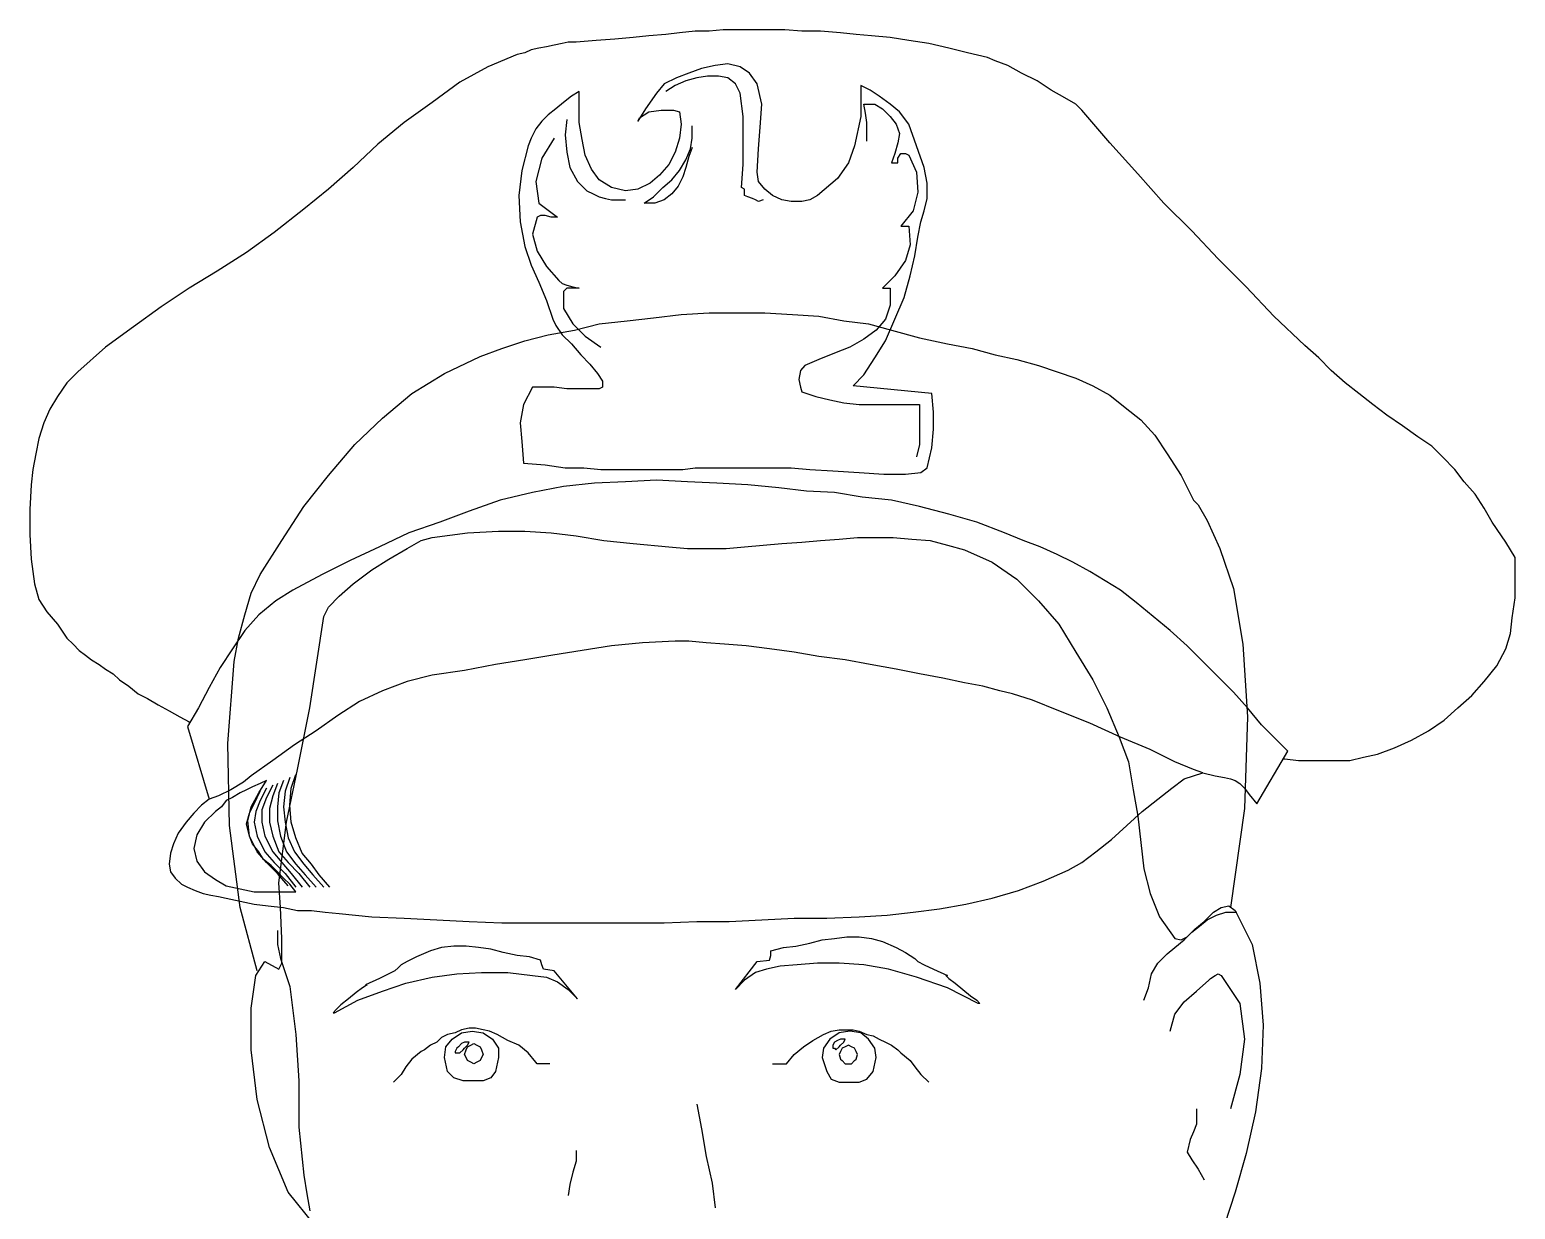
# Model space of a CAD drawing. Extents: x 8762 to 9373, y 5318 to 7259.
# Drawn here: x 8913.5 to 9181.4, y 7046.2 to 7258.9 of the extents above; entities that cross this region are included whole.
import ezdxf

# ---------------------------------------------------------------- set-up
doc = ezdxf.new("R2010")
doc.units = 0
doc.header["$LTSCALE"] = 1270
doc.header["$MEASUREMENT"] = 0
doc.layers.get('0').update_dxf_attribs({"linetype": 'CONTINUOUS'})

msp = doc.modelspace()

# ---------------------------------------------------------------- linework, layer by layer
at = {"linetype": 'CONTINUOUS'}
for p, q in [((9019, 7257.17), (9015.66, 7256.9)), ((9022.35, 7257.46), (9019, 7257.17)), ((9025.14, 7257.73), (9022.35, 7257.46)), ((9028.21, 7258.01), (9025.14, 7257.73)), ((9030.72, 7258.29), (9028.21, 7258.01)), ((9033.51, 7258.57), (9030.72, 7258.29)), ((9036.03, 7258.57), (9033.51, 7258.57)), ((9038.54, 7258.85), (9036.03, 7258.57)), ((9041.33, 7258.85), (9038.54, 7258.85)), ((9043.84, 7258.85), (9041.33, 7258.85)), ((9046.64, 7258.85), (9043.84, 7258.85)), ((9049.7, 7258.85), (9046.64, 7258.85)), ((9052.77, 7258.57), (9049.7, 7258.85)), ((9056.11, 7258.57), (9052.77, 7258.57)), ((9059.75, 7258.29), (9056.11, 7258.57)), ((9062.54, 7258.01), (9059.75, 7258.29)), ((9065.33, 7257.73), (9062.54, 7258.01)), ((9068.67, 7257.46), (9065.33, 7257.73)), ((9072.02, 7256.9), (9068.67, 7257.46)), ((9002.82, 7254.67), (9001.42, 7254.39)), ((9003.94, 7255.22), (9002.82, 7254.67)), ((9005.33, 7255.51), (9003.94, 7255.22)), ((9006.73, 7255.78), (9005.33, 7255.51)), ((9008.12, 7256.07), (9006.73, 7255.78)), ((9009.52, 7256.34), (9008.12, 7256.07)), ((9010.64, 7256.61), (9009.52, 7256.34)), ((9012.03, 7256.61), (9010.64, 7256.61)), ((9015.66, 7256.9), (9012.03, 7256.61)), ((9075.64, 7256.34), (9072.02, 7256.9)), ((9079.26, 7255.51), (9075.64, 7256.34)), ((9082.61, 7254.67), (9079.26, 7255.51)), ((9086.25, 7253.83), (9082.61, 7254.67)), ((8996.12, 7252.16), (8991.1, 7249.37)), ((9001.42, 7254.39), (8996.12, 7252.16)), ((9034.63, 7251.87), (9032.4, 7251.04)), ((9037.15, 7252.43), (9034.63, 7251.87)), ((9039.38, 7252.72), (9037.15, 7252.43)), ((9041.61, 7252.16), (9039.38, 7252.72)), ((9043.29, 7251.04), (9041.61, 7252.16)), ((9087.64, 7253.26), (9086.25, 7253.83)), ((9089.87, 7252.43), (9087.64, 7253.26)), ((9092.39, 7251.04), (9089.87, 7252.43)), ((8991.1, 7249.37), (8986.08, 7245.73)), ((9030.16, 7250.2), (9027.93, 7249.08)), ((9031.84, 7249.64), (9029.89, 7248.81)), ((9032.4, 7251.04), (9030.16, 7250.2)), ((9033.8, 7250.2), (9031.84, 7249.64)), ((9035.75, 7250.48), (9033.8, 7250.2)), ((9037.7, 7250.48), (9035.75, 7250.48)), ((9039.38, 7250.2), (9037.7, 7250.48)), ((9040.77, 7249.08), (9039.38, 7250.2)), ((9044.68, 7249.08), (9043.29, 7251.04)), ((9095.18, 7249.64), (9092.39, 7251.04)), ((9097.69, 7247.97), (9095.18, 7249.64)), ((9011.19, 7246.85), (9009.79, 7245.73)), ((9012.59, 7247.69), (9011.19, 7246.85)), ((9012.59, 7244.9), (9012.59, 7247.69)), ((9026.54, 7247.41), (9024.58, 7244.62)), ((9027.93, 7249.08), (9026.54, 7247.41)), ((9029.89, 7248.81), (9028.21, 7247.69)), ((9041.61, 7247.41), (9040.77, 7249.08)), ((9042.17, 7243.23), (9041.61, 7247.41)), ((9045.52, 7245.46), (9044.68, 7249.08)), ((9063.37, 7248.81), (9063.37, 7243.23)), ((9065.05, 7247.97), (9063.37, 7248.81)), ((9066.72, 7246.85), (9065.05, 7247.97)), ((9068.67, 7245.46), (9066.72, 7246.85)), ((9100.2, 7246.58), (9097.69, 7247.97)), ((9102.15, 7245.46), (9100.2, 7246.58)), ((8986.08, 7245.73), (8981.05, 7242.11)), ((9008.4, 7244.62), (9007, 7243.5)), ((9009.79, 7245.73), (9008.4, 7244.62)), ((9012.59, 7242.11), (9012.59, 7244.9)), ((9024.58, 7244.62), (9023.19, 7242.38)), ((9023.46, 7242.94), (9025.14, 7244.06)), ((9025.14, 7244.06), (9027.37, 7244.34)), ((9027.37, 7244.34), (9029.61, 7244.34)), ((9029.61, 7244.34), (9030.72, 7244.06)), ((9030.72, 7244.06), (9031.01, 7241.83)), ((9045.23, 7241.27), (9045.52, 7245.46)), ((9063.93, 7245.46), (9065.89, 7245.46)), ((9064.21, 7243.79), (9063.93, 7245.46)), ((9064.49, 7242.11), (9064.21, 7243.79)), ((9065.89, 7245.46), (9067.28, 7244.62)), ((9067.28, 7244.62), (9068.67, 7243.23)), ((9070.34, 7244.06), (9068.67, 7245.46)), ((9072.02, 7241.83), (9070.34, 7244.06)), ((9103.27, 7244.34), (9102.15, 7245.46)), ((9108.29, 7238.48), (9103.27, 7244.34)), ((8981.05, 7242.11), (8976.31, 7238.2)), ((9005.89, 7242.38), (9004.77, 7240.99)), ((9007, 7243.5), (9005.89, 7242.38)), ((9010.35, 7242.67), (9010.08, 7239.88)), ((9013.14, 7239.04), (9012.59, 7242.11)), ((9023.19, 7242.38), (9023.46, 7242.94)), ((9031.01, 7241.83), (9030.72, 7239.32)), ((9032.95, 7239.32), (9032.95, 7241.55)), ((9042.17, 7239.04), (9042.17, 7243.23)), ((9044.96, 7237.36), (9045.23, 7241.27)), ((9063.37, 7243.23), (9062.25, 7237.92)), ((9064.49, 7240.44), (9064.49, 7242.11)), ((9068.67, 7243.23), (9069.79, 7241.83)), ((9069.79, 7241.83), (9070.34, 7240.15)), ((9073.41, 7237.92), (9072.02, 7241.83)), ((9003.94, 7239.32), (9003.38, 7237.92)), ((9004.77, 7240.99), (9003.94, 7239.32)), ((9008.12, 7239.32), (9005.89, 7235.69)), ((9010.08, 7239.88), (9010.35, 7236.8)), ((9013.7, 7236.24), (9013.14, 7239.04)), ((9030.72, 7239.32), (9029.89, 7236.8)), ((9032.68, 7237.36), (9032.95, 7239.32)), ((9042.17, 7234.57), (9042.17, 7239.04)), ((9064.49, 7238.76), (9064.49, 7240.44)), ((9070.06, 7238.48), (9069.5, 7236.53)), ((9070.34, 7240.15), (9070.06, 7238.48)), ((9113.32, 7232.9), (9108.29, 7238.48)), ((8976.31, 7238.2), (8971.85, 7234.01)), ((9003.38, 7237.92), (9002.26, 7233.45)), ((9010.35, 7236.8), (9010.91, 7234.01)), ((9014.82, 7233.74), (9013.7, 7236.24)), ((9029.89, 7236.8), (9028.77, 7234.57)), ((9031.84, 7235.41), (9032.68, 7237.36)), ((9032.4, 7235.97), (9031.84, 7234.01)), ((9032.95, 7237.65), (9032.4, 7235.97)), ((9044.68, 7233.18), (9044.96, 7237.36)), ((9062.25, 7237.92), (9061.14, 7234.85)), ((9069.5, 7236.53), (9068.94, 7234.85)), ((9070.06, 7235.69), (9070.62, 7236.53)), ((9070.62, 7236.53), (9071.46, 7236.53)), ((9071.46, 7236.53), (9072.02, 7236.24)), ((9072.02, 7236.24), (9073.41, 7233.18)), ((9074.8, 7234.01), (9073.41, 7237.92)), ((8971.85, 7234.01), (8967.38, 7230.1)), ((9002.26, 7233.45), (9001.71, 7228.99)), ((9005.89, 7235.69), (9004.77, 7231.5)), ((9010.91, 7234.01), (9012.31, 7231.5)), ((9016.22, 7231.78), (9014.82, 7233.74)), ((9028.77, 7234.57), (9027.1, 7232.62)), ((9029.33, 7231.78), (9030.72, 7233.45)), ((9030.72, 7233.45), (9031.84, 7235.41)), ((9031.84, 7234.01), (9031.28, 7232.34)), ((9041.89, 7230.39), (9042.17, 7234.57)), ((9044.96, 7231.5), (9044.68, 7233.18)), ((9061.14, 7234.85), (9059.19, 7232.06)), ((9068.94, 7234.85), (9069.23, 7234.85)), ((9069.23, 7234.85), (9069.5, 7234.85)), ((9069.5, 7234.85), (9069.79, 7234.85)), ((9069.79, 7234.85), (9070.06, 7234.85)), ((9070.06, 7234.85), (9070.06, 7235.69)), ((9073.41, 7233.18), (9073.68, 7229.55)), ((9075.36, 7231.22), (9074.8, 7234.01)), ((9004.77, 7231.5), (9005.33, 7227.6)), ((9012.31, 7231.5), (9013.14, 7230.66)), ((9013.14, 7230.66), (9013.99, 7229.83)), ((9018.44, 7230.39), (9016.22, 7231.78)), ((9020.96, 7229.83), (9018.44, 7230.39)), ((9025.42, 7231.22), (9023.19, 7230.1)), ((9027.1, 7232.62), (9025.42, 7231.22)), ((9025.98, 7228.71), (9027.66, 7230.39)), ((9027.66, 7230.39), (9029.33, 7231.78)), ((9030.45, 7230.66), (9029.33, 7229.27)), ((9031.28, 7232.34), (9030.45, 7230.66)), ((9042.44, 7230.1), (9041.89, 7230.39)), ((9046.08, 7230.1), (9044.96, 7231.5)), ((9059.19, 7232.06), (9055.56, 7228.99)), ((9075.36, 7228.43), (9075.36, 7231.22)), ((9118.05, 7227.6), (9113.32, 7232.9)), ((8967.38, 7230.1), (8962.92, 7226.48)), ((9001.71, 7228.99), (9001.98, 7224.25)), ((9013.99, 7229.83), (9015.1, 7229.27)), ((9015.1, 7229.27), (9016.22, 7228.71)), ((9016.22, 7228.71), (9017.32, 7228.43)), ((9017.32, 7228.43), (9018.44, 7228.16)), ((9018.44, 7228.16), (9019.84, 7228.16)), ((9019.84, 7228.16), (9020.96, 7228.16)), ((9023.19, 7230.1), (9020.96, 7229.83)), ((9024.31, 7227.6), (9025.98, 7228.71)), ((9027.93, 7228.16), (9026.26, 7227.6)), ((9029.33, 7229.27), (9027.93, 7228.16)), ((9042.44, 7229.55), (9042.44, 7230.1)), ((9042.44, 7228.99), (9042.44, 7229.55)), ((9043, 7228.71), (9042.44, 7228.99)), ((9043.84, 7228.43), (9043, 7228.71)), ((9044.4, 7228.16), (9043.84, 7228.43)), ((9044.96, 7227.87), (9044.4, 7228.16)), ((9045.79, 7228.16), (9044.96, 7227.87)), ((9047.47, 7228.99), (9046.08, 7230.1)), ((9049.14, 7228.16), (9047.47, 7228.99)), ((9050.82, 7227.87), (9049.14, 7228.16)), ((9052.77, 7227.87), (9050.82, 7227.87)), ((9054.17, 7228.16), (9052.77, 7227.87)), ((9055.56, 7228.99), (9054.17, 7228.16)), ((9073.68, 7229.55), (9072.85, 7226.21)), ((9074.8, 7226.21), (9075.36, 7228.43)), ((8962.92, 7226.48), (8957.62, 7222.3)), ((9005.05, 7225.08), (9004.21, 7222.02)), ((9005.61, 7225.36), (9005.05, 7225.08)), ((9005.33, 7227.6), (9008.68, 7225.08)), ((9006.44, 7225.36), (9005.61, 7225.36)), ((9007.56, 7225.08), (9006.44, 7225.36)), ((9008.68, 7225.08), (9007.56, 7225.08)), ((9026.26, 7227.6), (9024.31, 7227.6)), ((9072.85, 7226.21), (9070.62, 7223.42)), ((9074.24, 7224.25), (9074.8, 7226.21)), ((9123.08, 7222.57), (9118.05, 7227.6)), ((9001.98, 7224.25), (9002.82, 7219.78)), ((9070.62, 7223.42), (9071.18, 7223.42)), ((9071.18, 7223.42), (9071.46, 7223.42)), ((9071.46, 7223.42), (9072.02, 7223.42)), ((9072.02, 7223.42), (9072.29, 7220.07)), ((9073.68, 7221.46), (9074.24, 7224.25)), ((9127.83, 7217.55), (9123.08, 7222.57)), ((8957.62, 7222.3), (8952.59, 7218.67)), ((9002.82, 7219.78), (9003.94, 7216.43)), ((9004.21, 7222.02), (9005.05, 7218.95)), ((9072.29, 7220.07), (9071.46, 7217.28)), ((9073.12, 7218.11), (9073.68, 7221.46)), ((8952.59, 7218.67), (8947.29, 7215.32)), ((9005.05, 7218.95), (9006.73, 7216.16)), ((9071.46, 7217.28), (9069.5, 7214.48)), ((9072.29, 7214.48), (9073.12, 7218.11)), ((9132.85, 7212.53), (9127.83, 7217.55)), ((8947.29, 7215.32), (8942.26, 7212.25)), ((9003.94, 7216.43), (9005.33, 7213.37)), ((9006.73, 7216.16), (9008.96, 7213.64)), ((9069.5, 7214.48), (9067.28, 7212.25)), ((9071.18, 7210.58), (9072.29, 7214.48)), ((8942.26, 7212.25), (8937.24, 7208.9)), ((9005.33, 7213.37), (9006.73, 7210.02)), ((9008.96, 7213.64), (9009.52, 7213.08)), ((9009.52, 7213.08), (9010.35, 7212.81)), ((9010.35, 7212.25), (9009.79, 7211.69)), ((9009.79, 7211.69), (9009.79, 7208.62)), ((9010.35, 7212.81), (9011.47, 7212.53)), ((9011.19, 7212.25), (9010.35, 7212.25)), ((9011.75, 7212.25), (9011.19, 7212.25)), ((9011.47, 7212.53), (9012.59, 7212.25)), ((9012.59, 7212.25), (9011.75, 7212.25)), ((9067.28, 7212.25), (9067.84, 7212.25)), ((9067.84, 7212.25), (9068.12, 7212.25)), ((9068.12, 7212.25), (9068.67, 7212.25)), ((9068.67, 7212.25), (9068.67, 7209.18)), ((9137.87, 7207.23), (9132.85, 7212.53)), ((9006.73, 7210.02), (9007.85, 7206.67)), ((9068.67, 7209.18), (9067.84, 7206.67)), ((9069.5, 7206.67), (9071.18, 7210.58)), ((8937.24, 7208.9), (8932.21, 7205.27)), ((9007.85, 7206.67), (9008.4, 7205.55)), ((9009.79, 7208.62), (9011.47, 7205.83)), ((9016.22, 7205.83), (9021.23, 7206.39)), ((9021.23, 7206.39), (9025.98, 7206.94)), ((9025.98, 7206.94), (9031.01, 7207.5)), ((9031.01, 7207.5), (9036.03, 7207.79)), ((9036.03, 7207.79), (9041.05, 7207.79)), ((9041.05, 7207.79), (9046.08, 7207.79)), ((9046.08, 7207.79), (9051.09, 7207.5)), ((9051.09, 7207.5), (9055.84, 7207.23)), ((9055.84, 7207.23), (9060.31, 7206.39)), ((9060.31, 7206.39), (9064.77, 7205.83)), ((9067.84, 7206.67), (9066.16, 7204.71)), ((9067.84, 7202.76), (9069.5, 7206.67)), ((9143.45, 7201.92), (9137.87, 7207.23)), ((8932.21, 7205.27), (8927.19, 7201.65)), ((9002.82, 7202.76), (9007, 7203.88)), ((9007, 7203.88), (9011.75, 7204.71)), ((9008.4, 7205.55), (9009.52, 7203.88)), ((9009.52, 7203.88), (9011.19, 7202.2)), ((9011.47, 7205.83), (9013.7, 7203.59)), ((9011.75, 7204.71), (9016.22, 7205.83)), ((9013.7, 7203.59), (9016.49, 7201.65)), ((9066.16, 7204.71), (9063.93, 7203.04)), ((9064.77, 7205.83), (9068.94, 7204.71)), ((9068.94, 7204.71), (9073.97, 7203.32)), ((8927.19, 7201.65), (8922.18, 7197.18)), ((8994.72, 7199.97), (8998.63, 7201.36)), ((8998.63, 7201.36), (9002.82, 7202.76)), ((9011.19, 7202.2), (9012.87, 7200.25)), ((9061.42, 7201.65), (9058.63, 7200.53)), ((9063.93, 7203.04), (9061.42, 7201.65)), ((9065.89, 7199.69), (9067.84, 7202.76)), ((9073.97, 7203.32), (9078.99, 7202.2)), ((9078.99, 7202.2), (9083.46, 7201.36)), ((9083.46, 7201.36), (9087.64, 7200.25)), ((9145.96, 7199.69), (9143.45, 7201.92)), ((8988.31, 7196.9), (8994.72, 7199.97)), ((9012.87, 7200.25), (9014.54, 7198.57)), ((9014.54, 7198.57), (9015.93, 7196.9)), ((9053.32, 7198.3), (9052.49, 7197.45)), ((9055.84, 7199.41), (9053.32, 7198.3)), ((9058.63, 7200.53), (9055.84, 7199.41)), ((9063.93, 7196.62), (9065.89, 7199.69)), ((9087.64, 7200.25), (9091.55, 7199.41)), ((9091.55, 7199.41), (9095.45, 7198.3)), ((9095.45, 7198.3), (9098.8, 7197.18)), ((9148.2, 7197.45), (9145.96, 7199.69)), ((8922.18, 7197.18), (8920.22, 7195.22)), ((8982.45, 7193.27), (8988.31, 7196.9)), ((9015.93, 7196.9), (9016.78, 7195.51)), ((9052.49, 7197.45), (9052.21, 7195.78)), ((9052.21, 7195.78), (9052.49, 7194.39)), ((9061.98, 7194.66), (9063.93, 7196.62)), ((9098.8, 7197.18), (9102.15, 7196.06)), ((9102.15, 7196.06), (9105.23, 7194.66)), ((9150.7, 7195.22), (9148.2, 7197.45)), ((8920.22, 7195.22), (8918.54, 7192.71)), ((8977.14, 7188.81), (8982.45, 7193.27)), ((9004.21, 7194.39), (9002.54, 7191.32)), ((9004.77, 7194.39), (9004.21, 7194.39)), ((9006.17, 7194.39), (9004.77, 7194.39)), ((9008.12, 7194.39), (9006.17, 7194.39)), ((9010.35, 7194.12), (9008.12, 7194.39)), ((9012.59, 7194.12), (9010.35, 7194.12)), ((9014.54, 7194.12), (9012.59, 7194.12)), ((9016.22, 7194.12), (9014.54, 7194.12)), ((9016.78, 7194.39), (9016.22, 7194.12)), ((9016.78, 7195.51), (9016.78, 7194.39)), ((9052.49, 7194.39), (9052.77, 7193.56)), ((9052.77, 7193.56), (9055.28, 7192.71)), ((9076.2, 7193.27), (9061.98, 7194.66)), ((9076.47, 7189.92), (9076.2, 7193.27)), ((9105.23, 7194.66), (9108.29, 7193)), ((9108.29, 7193), (9111.08, 7190.77)), ((9153.22, 7193.27), (9150.7, 7195.22)), ((9155.73, 7191.32), (9153.22, 7193.27)), ((8917.15, 7190.48), (8916.04, 7187.98)), ((8918.54, 7192.71), (8917.15, 7190.48)), ((9002.54, 7191.32), (9001.98, 7187.98)), ((9055.28, 7192.71), (9057.79, 7192.16)), ((9057.79, 7192.16), (9060.31, 7191.6)), ((9060.31, 7191.6), (9063.1, 7191.32)), ((9063.1, 7191.32), (9065.89, 7191.32)), ((9065.89, 7191.32), (9068.39, 7191.32)), ((9068.39, 7191.32), (9071.18, 7191.32)), ((9071.18, 7191.32), (9073.97, 7191.32)), ((9073.97, 7191.32), (9073.97, 7189.09)), ((9111.08, 7190.77), (9113.87, 7188.53)), ((9158.25, 7189.37), (9155.73, 7191.32)), ((8916.04, 7187.98), (8915.19, 7185.18)), ((8972.12, 7184.07), (8977.14, 7188.81)), ((9001.98, 7187.98), (9002.26, 7184.63)), ((9073.97, 7189.09), (9073.97, 7186.57)), ((9076.47, 7186.86), (9076.47, 7189.92)), ((9113.87, 7188.53), (9116.38, 7185.74)), ((9161.04, 7187.42), (9158.25, 7189.37)), ((8915.19, 7185.18), (8914.64, 7182.39)), ((9073.97, 7186.57), (9073.97, 7184.07)), ((9076.2, 7183.51), (9076.47, 7186.86)), ((9116.38, 7185.74), (9118.61, 7182.39)), ((9163.83, 7185.46), (9161.04, 7187.42)), ((9166.33, 7183.78), (9163.83, 7185.46)), ((8914.64, 7182.39), (8914.08, 7179.6)), ((8967.38, 7178.49), (8972.12, 7184.07)), ((9002.26, 7184.63), (9002.54, 7180.72)), ((9073.97, 7184.07), (9073.41, 7181.84)), ((9075.36, 7179.88), (9076.2, 7183.51)), ((9118.61, 7182.39), (9121.13, 7178.49)), ((9168.28, 7181.84), (9166.33, 7183.78)), ((8914.08, 7179.6), (8913.8, 7176.81)), ((9002.54, 7180.72), (9006.44, 7180.43)), ((9006.44, 7180.43), (9010.08, 7179.88)), ((9010.08, 7179.88), (9013.43, 7179.88)), ((9013.43, 7179.88), (9016.49, 7179.6)), ((9016.49, 7179.6), (9019.28, 7179.6)), ((9019.28, 7179.6), (9021.79, 7179.6)), ((9021.79, 7179.6), (9024.02, 7179.6)), ((9024.02, 7179.6), (9026.54, 7179.6)), ((9026.54, 7179.6), (9028.77, 7179.6)), ((9028.77, 7179.6), (9031.28, 7179.6)), ((9031.28, 7179.6), (9033.51, 7179.88)), ((9033.51, 7179.88), (9036.3, 7179.88)), ((9036.3, 7179.88), (9039.09, 7179.88)), ((9039.09, 7179.88), (9042.17, 7179.88)), ((9042.17, 7179.88), (9045.52, 7179.88)), ((9045.52, 7179.88), (9049.14, 7179.88)), ((9049.14, 7179.88), (9050.82, 7179.88)), ((9050.82, 7179.88), (9054.17, 7179.6)), ((9054.17, 7179.6), (9058.35, 7179.32)), ((9074.24, 7179.04), (9075.36, 7179.88)), ((9170.52, 7179.6), (9168.28, 7181.84)), ((9172.19, 7177.37), (9170.52, 7179.6)), ((8913.8, 7176.81), (8913.52, 7172.35)), ((8962.92, 7172.9), (8967.38, 7178.49)), ((9015.38, 7177.09), (9009.79, 7176.53)), ((9020.96, 7177.37), (9015.38, 7177.09)), ((9026.54, 7177.64), (9020.96, 7177.37)), ((9032.12, 7177.37), (9026.54, 7177.64)), ((9037.42, 7177.09), (9032.12, 7177.37)), ((9043, 7176.81), (9037.42, 7177.09)), ((9048.58, 7176.25), (9043, 7176.81)), ((9058.35, 7179.32), (9063.1, 7179.04)), ((9063.1, 7179.04), (9067.56, 7178.76)), ((9067.56, 7178.76), (9071.46, 7178.76)), ((9071.46, 7178.76), (9074.24, 7179.04)), ((9121.13, 7178.49), (9123.36, 7174.02)), ((9174.15, 7175.14), (9172.19, 7177.37)), ((9004.21, 7175.41), (8998.36, 7174.02)), ((9009.79, 7176.53), (9004.21, 7175.41)), ((9053.61, 7175.69), (9048.58, 7176.25)), ((9058.63, 7175.41), (9053.61, 7175.69)), ((9063.66, 7174.58), (9058.63, 7175.41)), ((9068.94, 7174.02), (9063.66, 7174.58)), ((9175.82, 7172.62), (9174.15, 7175.14)), ((8913.52, 7172.35), (8913.52, 7167.88)), ((8959.01, 7166.76), (8962.92, 7172.9)), ((8992.77, 7172.06), (8987.48, 7170.11)), ((8998.36, 7174.02), (8992.77, 7172.06)), ((9073.97, 7172.9), (9068.94, 7174.02)), ((9079.26, 7171.5), (9073.97, 7172.9)), ((9084.29, 7170.11), (9079.26, 7171.5)), ((9123.36, 7174.02), (9124.2, 7173.18)), ((9124.2, 7173.18), (9125.87, 7170.39)), ((9177.21, 7170.11), (9175.82, 7172.62)), ((8987.48, 7170.11), (8981.89, 7168.15)), ((9089.31, 7168.15), (9084.29, 7170.11)), ((9125.87, 7170.39), (9128.1, 7165.36)), ((9178.89, 7167.6), (9177.21, 7170.11)), ((8913.52, 7167.88), (8913.8, 7163.41)), ((8955.1, 7160.62), (8959.01, 7166.76)), ((8981.89, 7168.15), (8976.59, 7165.65)), ((8981.61, 7165.36), (8984.13, 7166.76)), ((8984.13, 7166.76), (8986.08, 7167.32)), ((8986.08, 7167.32), (8992.49, 7168.15)), ((8992.49, 7168.15), (8998.07, 7168.44)), ((8998.07, 7168.44), (9002.82, 7168.44)), ((9002.82, 7168.44), (9007.56, 7168.15)), ((9007.56, 7168.15), (9012.03, 7167.6)), ((9012.03, 7167.6), (9017.05, 7166.76)), ((9017.05, 7166.76), (9022.35, 7166.21)), ((9022.35, 7166.21), (9028.77, 7165.65)), ((9045.79, 7165.92), (9049.14, 7166.21)), ((9049.14, 7166.21), (9052.77, 7166.48)), ((9052.77, 7166.48), (9056.11, 7166.76)), ((9056.11, 7166.76), (9059.46, 7167.04)), ((9059.46, 7167.04), (9062.81, 7167.32)), ((9062.81, 7167.32), (9066.16, 7167.32)), ((9066.16, 7167.32), (9069.23, 7167.32)), ((9069.23, 7167.32), (9072.58, 7167.04)), ((9072.58, 7167.04), (9075.92, 7166.76)), ((9075.92, 7166.76), (9078.99, 7165.92)), ((9092.66, 7166.76), (9089.31, 7168.15)), ((9095.74, 7165.65), (9092.66, 7166.76)), ((9179.73, 7166.48), (9178.89, 7167.6)), ((9180.56, 7165.09), (9179.73, 7166.48)), ((8913.8, 7163.41), (8914.36, 7158.95)), ((8976.59, 7165.65), (8971.29, 7163.14)), ((8975.2, 7161.47), (8978.26, 7163.41)), ((8978.26, 7163.41), (8981.61, 7165.36)), ((9028.77, 7165.65), (9032.12, 7165.36)), ((9032.12, 7165.36), (9035.47, 7165.36)), ((9035.47, 7165.36), (9039.09, 7165.36)), ((9039.09, 7165.36), (9042.44, 7165.65)), ((9042.44, 7165.65), (9045.79, 7165.92)), ((9078.99, 7165.92), (9082.06, 7165.09)), ((9082.06, 7165.09), (9087.08, 7162.86)), ((9098.8, 7164.26), (9095.74, 7165.65)), ((9101.59, 7162.86), (9098.8, 7164.26)), ((9128.1, 7165.36), (9130.62, 7158.12)), ((9181.41, 7163.7), (9180.56, 7165.09)), ((9181.41, 7162.01), (9181.41, 7163.7)), ((8971.29, 7163.14), (8966.26, 7160.62)), ((8971.85, 7158.95), (8975.2, 7161.47)), ((9087.08, 7162.86), (9091.55, 7159.79)), ((9104.67, 7161.18), (9101.59, 7162.86)), ((9107.45, 7159.51), (9104.67, 7161.18)), ((9181.41, 7156.44), (9181.41, 7162.01)), ((8914.36, 7158.95), (8915.19, 7156.16)), ((8953.43, 7157.27), (8955.1, 7160.62)), ((8966.26, 7160.62), (8960.96, 7157.83)), ((8969.33, 7156.72), (8971.85, 7158.95)), ((9091.55, 7159.79), (9095.45, 7155.88)), ((9110.24, 7157.83), (9107.45, 7159.51)), ((9130.62, 7158.12), (9132.28, 7148.07)), ((8915.19, 7156.16), (8916.59, 7153.93)), ((8952.31, 7153.37), (8953.43, 7157.27)), ((8957.89, 7155.88), (8954.83, 7153.37)), ((8960.96, 7157.83), (8957.89, 7155.88)), ((8967.38, 7154.77), (8969.33, 7156.72)), ((9095.45, 7155.88), (9099.09, 7151.69)), ((9113.03, 7155.6), (9110.24, 7157.83)), ((9116.11, 7153.09), (9113.03, 7155.6)), ((9180.85, 7152.81), (9181.41, 7156.44)), ((8916.59, 7153.93), (8918.54, 7151.69)), ((8951.19, 7149.19), (8952.31, 7153.37)), ((8954.83, 7153.37), (8952.31, 7150.58)), ((8964.03, 7136.62), (8966.54, 7153.09)), ((8966.54, 7153.09), (8967.38, 7154.77)), ((9119.17, 7150.58), (9116.11, 7153.09)), ((9180.56, 7150.02), (9180.85, 7152.81)), ((8918.54, 7151.69), (8920.22, 7149.19)), ((8952.31, 7150.58), (8950.08, 7147.23)), ((9099.09, 7151.69), (9102.15, 7146.67)), ((9122.25, 7147.78), (9119.17, 7150.58)), ((9179.73, 7147.23), (9180.56, 7150.02)), ((8920.22, 7149.19), (8921.33, 7148.07)), ((8921.33, 7148.07), (8922.45, 7146.95)), ((8950.36, 7144.99), (8951.19, 7149.19)), ((9018.44, 7147.78), (9013.14, 7146.95)), ((9024.02, 7148.34), (9018.44, 7147.78)), ((9029.89, 7148.63), (9024.02, 7148.34)), ((9032.4, 7148.63), (9029.89, 7148.63)), ((9035.47, 7148.34), (9032.4, 7148.63)), ((9038.82, 7148.07), (9035.47, 7148.34)), ((9042.73, 7147.78), (9038.82, 7148.07)), ((9046.91, 7147.23), (9042.73, 7147.78)), ((9125.04, 7144.99), (9122.25, 7147.78)), ((9132.28, 7148.07), (9133.13, 7134.96)), ((8922.45, 7146.95), (8923.57, 7146.11)), ((8923.57, 7146.11), (8924.68, 7145.28)), ((8924.68, 7145.28), (8926.07, 7144.44)), ((8950.08, 7147.23), (8947.84, 7143.88)), ((8949.24, 7130.21), (8950.36, 7144.99)), ((9002.82, 7145.28), (8997.51, 7144.44)), ((9007.85, 7146.11), (9002.82, 7145.28)), ((9013.14, 7146.95), (9007.85, 7146.11)), ((9051.37, 7146.67), (9046.91, 7147.23)), ((9055.84, 7145.84), (9051.37, 7146.67)), ((9060.58, 7145.28), (9055.84, 7145.84)), ((9065.05, 7144.44), (9060.58, 7145.28)), ((9102.15, 7146.67), (9105.23, 7141.64)), ((9127.83, 7142.2), (9125.04, 7144.99)), ((9178.06, 7144.16), (9179.73, 7147.23)), ((8926.07, 7144.44), (8927.19, 7143.6)), ((8927.19, 7143.6), (8928.59, 7142.76)), ((8928.59, 7142.76), (8929.71, 7141.64)), ((8947.84, 7143.88), (8945.9, 7140.25)), ((8986.08, 7142.49), (8981.61, 7141.37)), ((8991.93, 7143.32), (8986.08, 7142.49)), ((8997.51, 7144.44), (8991.93, 7143.32)), ((9069.79, 7143.6), (9065.05, 7144.44)), ((9073.97, 7142.76), (9069.79, 7143.6)), ((9078.15, 7141.93), (9073.97, 7142.76)), ((9130.62, 7139.41), (9127.83, 7142.2)), ((9175.82, 7141.37), (9178.06, 7144.16)), ((8929.71, 7141.64), (8931.38, 7140.53)), ((8931.38, 7140.53), (8933.06, 7139.14)), ((8945.9, 7140.25), (8943.94, 7136.62)), ((8977.14, 7139.7), (8972.96, 7137.74)), ((8981.61, 7141.37), (8977.14, 7139.7)), ((9082.06, 7141.09), (9078.15, 7141.93)), ((9085.41, 7140.53), (9082.06, 7141.09)), ((9088.48, 7139.7), (9085.41, 7140.53)), ((9090.71, 7139.14), (9088.48, 7139.7)), ((9105.23, 7141.64), (9107.73, 7136.62)), ((9133.13, 7136.62), (9130.62, 7139.41)), ((9173.59, 7138.85), (9175.82, 7141.37)), ((8933.06, 7139.14), (8934.73, 7138.3)), ((8934.73, 7138.3), (8936.68, 7137.18)), ((8936.68, 7137.18), (8938.64, 7136.06)), ((8943.94, 7136.62), (8941.99, 7133.27)), ((8961.8, 7125.47), (8964.03, 7136.62)), ((8972.96, 7137.74), (8969.06, 7135.23)), ((9094.34, 7138.02), (9090.71, 7139.14)), ((9099.09, 7136.06), (9094.34, 7138.02)), ((9107.73, 7136.62), (9109.97, 7131.32)), ((9135.63, 7133.56), (9133.13, 7136.62)), ((9168.57, 7134.4), (9171.07, 7136.62)), ((9171.07, 7136.62), (9173.59, 7138.85)), ((8938.64, 7136.06), (8940.59, 7134.96)), ((8940.59, 7134.96), (8942.26, 7134.11)), ((8942.26, 7134.11), (8942.26, 7133.83)), ((8969.06, 7135.23), (8965.15, 7132.44)), ((9104.67, 7133.83), (9099.09, 7136.06)), ((9133.13, 7134.96), (9132.57, 7118.48)), ((9165.78, 7132.44), (9168.57, 7134.4)), ((8941.99, 7133.27), (8945.9, 7120.16)), ((8965.15, 7132.44), (8961.24, 7129.93)), ((9110.24, 7131.32), (9104.67, 7133.83)), ((9109.97, 7131.32), (9111.64, 7126.86)), ((9115.55, 7129.09), (9110.24, 7131.32)), ((9140.38, 7128.82), (9135.63, 7133.56)), ((9162.71, 7130.76), (9165.78, 7132.44)), ((8949.52, 7115.42), (8949.24, 7130.21)), ((8961.24, 7129.93), (8957.33, 7127.14)), ((9120.01, 7126.86), (9115.55, 7129.09)), ((9134.8, 7119.33), (9140.38, 7128.82)), ((9156.57, 7128.26), (9159.64, 7129.37)), ((9159.64, 7129.37), (9162.71, 7130.76)), ((8957.33, 7127.14), (8953.43, 7124.35)), ((9111.64, 7126.86), (9112.47, 7121.83)), ((9123.36, 7125.47), (9120.01, 7126.86)), ((9139.54, 7127.42), (9139.82, 7127.42)), ((9139.82, 7127.42), (9142.33, 7127.14)), ((9142.33, 7127.14), (9144.56, 7127.14)), ((9144.56, 7127.14), (9146.8, 7127.14)), ((9146.8, 7127.14), (9149.31, 7127.14)), ((9149.31, 7127.14), (9151.55, 7127.14)), ((9151.55, 7127.14), (9154.05, 7127.7)), ((9154.05, 7127.7), (9156.57, 7128.26)), ((8952.04, 7123.23), (8949.8, 7121.83)), ((8953.43, 7124.35), (8952.04, 7123.23)), ((8954.83, 7121.28), (8956.22, 7123.51)), ((8956.22, 7123.51), (8955.1, 7122.95)), ((8959.28, 7123.51), (8958.45, 7121.28)), ((8960.4, 7124.07), (8959.57, 7121.56)), ((8959.84, 7115.98), (8961.8, 7125.47)), ((8960.68, 7122.12), (8961.51, 7124.62)), ((9119.46, 7122.12), (9121.69, 7123.79)), ((9121.69, 7123.79), (9125.04, 7124.91)), ((9125.04, 7124.91), (9123.36, 7125.47)), ((9125.04, 7124.91), (9127.27, 7124.35)), ((9127.27, 7124.35), (9128.94, 7124.07)), ((9128.94, 7124.07), (9130.06, 7123.79)), ((9130.06, 7123.79), (9130.89, 7123.51)), ((9130.89, 7123.51), (9131.74, 7122.95)), ((8947.57, 7120.72), (8945.9, 7120.16)), ((8949.8, 7121.83), (8947.57, 7120.72)), ((8951.48, 7121.28), (8950.08, 7120.44)), ((8952.59, 7121.83), (8951.48, 7121.28)), ((8953.71, 7122.39), (8952.59, 7121.83)), ((8953.43, 7118.77), (8954.83, 7121.28)), ((8955.1, 7122.95), (8953.71, 7122.39)), ((8953.98, 7119.33), (8955.1, 7121.56)), ((8956.22, 7122.12), (8955.1, 7119.88)), ((8957.33, 7122.68), (8956.22, 7120.44)), ((8957.33, 7120.72), (8956.78, 7118.48)), ((8958.18, 7122.95), (8957.33, 7120.72)), ((8958.45, 7121.28), (8958.18, 7118.77)), ((8959.57, 7121.56), (8959.28, 7118.77)), ((8960.4, 7119.04), (8960.68, 7122.12)), ((9112.47, 7121.83), (9113.32, 7117.09)), ((9116.94, 7120.16), (9119.46, 7122.12)), ((9131.74, 7122.95), (9132.57, 7122.12)), ((9132.57, 7122.12), (9133.41, 7121)), ((9133.41, 7121), (9134.8, 7119.33)), ((8944.49, 7119.04), (8943.1, 7117.65)), ((8945.9, 7120.16), (8944.49, 7119.04)), ((8947.01, 7117.93), (8945.05, 7115.98)), ((8948.13, 7118.77), (8947.01, 7117.93)), ((8948.96, 7119.88), (8948.13, 7118.77)), ((8950.08, 7120.44), (8948.96, 7119.88)), ((8952.87, 7116.25), (8953.43, 7118.77)), ((8953.15, 7117.65), (8953.98, 7119.33)), ((8954.27, 7117.93), (8953.98, 7115.98)), ((8955.1, 7119.88), (8954.27, 7117.93)), ((8956.22, 7120.44), (8955.37, 7118.21)), ((8955.37, 7118.21), (8955.37, 7115.98)), ((8956.78, 7118.48), (8956.78, 7115.98)), ((8958.18, 7118.77), (8958.18, 7116.25)), ((8959.28, 7118.77), (8959.57, 7115.98)), ((8960.68, 7115.98), (8960.4, 7119.04)), ((9111.36, 7115.42), (9114.15, 7117.93)), ((9114.15, 7117.93), (9116.94, 7120.16)), ((9132.57, 7118.48), (9130.06, 7100.63)), ((8941.7, 7115.98), (8940.31, 7114.02)), ((8943.1, 7117.65), (8941.7, 7115.98)), ((8945.05, 7115.98), (8943.66, 7113.74)), ((8951.48, 7100.63), (8949.52, 7115.42)), ((8952.59, 7115.69), (8953.15, 7117.65)), ((8953.15, 7113.46), (8952.59, 7115.69)), ((8953.15, 7113.46), (8952.87, 7116.25)), ((8953.98, 7115.98), (8954.54, 7113.46)), ((8955.37, 7115.98), (8955.93, 7113.46)), ((8956.78, 7115.98), (8957.33, 7113.46)), ((8958.18, 7116.25), (8958.72, 7113.46)), ((8958.45, 7105.09), (8959.84, 7115.98)), ((8959.57, 7115.98), (8960.12, 7113.19)), ((8961.51, 7113.19), (8960.68, 7115.98)), ((9108.57, 7112.9), (9111.36, 7115.42)), ((9113.32, 7117.09), (9113.87, 7112.34)), ((8940.31, 7114.02), (8939.47, 7112.07)), ((8943.66, 7113.74), (8943.1, 7111.23)), ((8953.71, 7112.07), (8953.15, 7113.46)), ((8954.54, 7110.67), (8953.15, 7113.46)), ((8954.54, 7113.46), (8955.93, 7110.67)), ((8955.93, 7113.46), (8957.33, 7110.67)), ((8957.33, 7113.46), (8958.45, 7110.67)), ((8958.72, 7113.46), (8959.84, 7110.67)), ((8960.12, 7113.19), (8961.24, 7110.67)), ((8962.63, 7110.4), (8961.51, 7113.19)), ((9105.77, 7110.67), (9108.57, 7112.9)), ((8938.91, 7110.4), (8938.64, 7108.44)), ((8939.47, 7112.07), (8938.91, 7110.4)), ((8943.1, 7111.23), (8943.66, 7108.99)), ((8954.83, 7110.67), (8953.71, 7112.07)), ((8956.22, 7108.72), (8954.54, 7110.67)), ((8955.66, 7109.28), (8954.83, 7110.67)), ((8955.93, 7110.67), (8957.62, 7108.72)), ((8957.33, 7110.67), (8959.01, 7108.72)), ((8958.45, 7110.67), (8960.12, 7108.72)), ((8959.84, 7110.67), (8961.51, 7108.44)), ((8961.24, 7110.67), (8962.92, 7108.44)), ((8964.31, 7108.44), (8962.63, 7110.4)), ((9103.27, 7108.72), (9105.77, 7110.67)), ((9113.87, 7112.34), (9114.43, 7107.6)), ((8938.64, 7108.44), (8938.91, 7107.05)), ((8943.66, 7108.99), (8945.05, 7107.05)), ((8957.06, 7108.16), (8955.66, 7109.28)), ((8958.18, 7106.76), (8956.22, 7108.72)), ((8958.18, 7107.05), (8957.06, 7108.16)), ((8957.62, 7108.72), (8959.57, 7106.76)), ((8959.01, 7108.72), (8960.68, 7106.76)), ((8960.12, 7108.72), (8962.07, 7106.76)), ((8961.51, 7108.44), (8963.19, 7106.49)), ((8962.92, 7108.44), (8964.59, 7106.49)), ((8965.71, 7106.49), (8964.31, 7108.44)), ((9096.3, 7105.37), (9100.76, 7107.32)), ((9100.76, 7107.32), (9103.27, 7108.72)), ((9114.43, 7107.6), (9115.55, 7103.14)), ((8938.91, 7107.05), (8939.75, 7105.93)), ((8939.75, 7105.93), (8940.87, 7104.81)), ((8940.87, 7104.81), (8941.99, 7104.26)), ((8945.05, 7107.05), (8947.01, 7105.65)), ((8947.01, 7105.65), (8948.96, 7104.53)), ((8948.96, 7104.53), (8951.48, 7103.97)), ((8959.28, 7105.93), (8958.18, 7107.05)), ((8960.12, 7104.53), (8958.18, 7106.76)), ((8958.72, 7100.63), (8958.45, 7105.09)), ((8960.4, 7104.81), (8959.28, 7105.93)), ((8959.57, 7106.76), (8961.51, 7104.26)), ((8961.51, 7103.41), (8960.4, 7104.81)), ((8960.68, 7106.76), (8962.63, 7104.26)), ((8962.07, 7106.76), (8964.03, 7104.26)), ((8963.19, 7106.49), (8965.15, 7104.26)), ((8964.59, 7106.49), (8966.54, 7104.26)), ((8967.65, 7104.26), (8965.71, 7106.49)), ((9091.83, 7103.7), (9096.3, 7105.37)), ((8941.99, 7104.26), (8943.38, 7103.7)), ((8943.38, 7103.7), (8944.78, 7103.14)), ((8944.78, 7103.14), (8946.17, 7102.85)), ((8946.17, 7102.85), (8947.57, 7102.58)), ((8947.57, 7102.58), (8948.96, 7102.31)), ((8948.96, 7102.31), (8951.48, 7101.75)), ((8951.48, 7103.97), (8953.98, 7103.41)), ((8953.98, 7103.41), (8956.49, 7103.41)), ((8956.49, 7103.41), (8959.01, 7103.41)), ((8959.01, 7103.41), (8961.51, 7103.41)), ((9082.34, 7101.19), (9087.08, 7102.31)), ((9087.08, 7102.31), (9091.83, 7103.7)), ((9115.55, 7103.14), (9117.22, 7098.96)), ((8951.48, 7101.75), (8953.98, 7101.19)), ((8954.54, 7089.18), (8951.48, 7100.63)), ((8953.98, 7101.19), (8956.49, 7100.91)), ((8956.49, 7100.91), (8959.28, 7100.63)), ((8959.01, 7095.05), (8958.72, 7100.63)), ((8959.28, 7100.63), (8961.8, 7100.07)), ((8961.8, 7100.07), (8964.31, 7100.07)), ((8964.31, 7100.07), (8966.82, 7099.79)), ((8966.82, 7099.79), (8969.33, 7099.52)), ((8969.33, 7099.52), (8975.2, 7098.96)), ((9063.1, 7098.96), (9068.12, 7099.23)), ((9068.12, 7099.23), (9072.85, 7099.79)), ((9072.85, 7099.79), (9077.59, 7100.35)), ((9077.59, 7100.35), (9082.34, 7101.19)), ((9125.31, 7098.12), (9126.99, 7099.79)), ((9125.87, 7098.4), (9127.54, 7099.23)), ((9126.99, 7099.79), (9128.39, 7100.63)), ((9127.54, 7099.23), (9129.22, 7099.79)), ((9128.39, 7100.63), (9129.78, 7100.91)), ((9129.22, 7099.79), (9131.18, 7099.79)), ((9129.78, 7100.91), (9130.89, 7100.07)), ((9130.89, 7100.07), (9133.97, 7093.93)), ((8958.18, 7096.44), (8958.18, 7093.93)), ((8975.2, 7098.96), (8981.05, 7098.67)), ((8981.05, 7098.67), (8986.92, 7098.4)), ((8986.92, 7098.4), (8992.77, 7098.12)), ((8992.77, 7098.12), (8998.63, 7097.84)), ((8998.63, 7097.84), (9004.5, 7097.84)), ((9004.5, 7097.84), (9010.35, 7097.84)), ((9010.35, 7097.84), (9016.22, 7097.84)), ((9016.22, 7097.84), (9022.07, 7097.84)), ((9022.07, 7097.84), (9027.93, 7097.84)), ((9027.93, 7097.84), (9033.8, 7098.12)), ((9033.8, 7098.12), (9039.65, 7098.12)), ((9039.65, 7098.12), (9045.52, 7098.4)), ((9045.52, 7098.4), (9051.37, 7098.67)), ((9051.37, 7098.67), (9057.23, 7098.67)), ((9057.23, 7098.67), (9063.1, 7098.96)), ((9117.22, 7098.96), (9120.01, 7095.05)), ((9122.25, 7095.32), (9123.64, 7096.72)), ((9123.08, 7096.17), (9124.48, 7097.28)), ((9123.64, 7096.72), (9125.31, 7098.12)), ((9124.48, 7097.28), (9125.87, 7098.4)), ((8958.18, 7093.93), (8958.72, 7091.42)), ((8959.01, 7090.58), (8959.01, 7095.05)), ((9051.65, 7093.65), (9054.17, 7094.21)), ((9054.17, 7094.21), (9056.4, 7094.77)), ((9056.4, 7094.77), (9058.63, 7095.05)), ((9058.63, 7095.05), (9060.86, 7095.32)), ((9060.86, 7095.32), (9063.1, 7095.32)), ((9063.1, 7095.32), (9065.33, 7095.05)), ((9065.33, 7095.05), (9067.28, 7094.49)), ((9067.28, 7094.49), (9069.79, 7093.38)), ((9120.01, 7095.05), (9121.13, 7094.77)), ((9120.01, 7093.38), (9121.69, 7094.77)), ((9121.13, 7094.77), (9122.25, 7095.32)), ((9121.69, 7094.77), (9123.08, 7096.17)), ((9133.97, 7093.93), (9135.36, 7086.95)), ((8958.72, 7091.42), (8959.57, 7088.91)), ((8983.28, 7091.7), (8981.61, 7090.86)), ((8985.8, 7092.82), (8983.28, 7091.7)), ((8987.75, 7093.38), (8985.8, 7092.82)), ((8989.98, 7093.65), (8987.75, 7093.38)), ((8992.22, 7093.65), (8989.98, 7093.65)), ((8994.45, 7093.38), (8992.22, 7093.65)), ((8996.68, 7093.09), (8994.45, 7093.38)), ((8998.91, 7092.53), (8996.68, 7093.09)), ((9001.42, 7091.97), (8998.91, 7092.53)), ((9003.65, 7091.7), (9001.42, 7091.97)), ((9005.61, 7091.14), (9003.65, 7091.7)), ((9005.89, 7090.3), (9005.61, 7091.14)), ((9044.68, 7090.86), (9046.91, 7091.14)), ((9046.91, 7091.14), (9047.18, 7091.97)), ((9047.18, 7092.82), (9049.43, 7093.38)), ((9047.18, 7091.97), (9047.18, 7092.82)), ((9049.43, 7093.38), (9051.65, 7093.65)), ((9069.79, 7093.38), (9071.46, 7092.53)), ((9071.46, 7092.53), (9072.29, 7091.97)), ((9072.29, 7091.97), (9073.12, 7091.42)), ((9073.12, 7091.42), (9073.68, 7090.86)), ((9116.94, 7090.58), (9118.61, 7092.26)), ((9118.61, 7092.26), (9120.01, 7093.38)), ((8954.27, 7088.35), (8955.93, 7090.86)), ((8955.93, 7090.86), (8958.45, 7089.47)), ((8958.45, 7089.47), (8959.01, 7090.58)), ((8959.57, 7088.91), (8960.4, 7086.39)), ((8978.26, 7088.63), (8976.59, 7087.79)), ((8979.38, 7089.18), (8978.26, 7088.63)), ((8979.94, 7089.74), (8979.38, 7089.18)), ((8980.49, 7090.3), (8979.94, 7089.74)), ((8981.61, 7090.86), (8980.49, 7090.3)), ((8986.08, 7088.07), (8990.54, 7088.63)), ((8990.54, 7088.63), (8995.01, 7088.91)), ((8995.01, 7088.91), (8999.75, 7088.91)), ((8999.75, 7088.91), (9004.21, 7088.35)), ((9006.17, 7089.47), (9005.89, 7090.3)), ((9008.12, 7089.18), (9006.17, 7089.47)), ((9012.31, 7084.16), (9008.12, 7089.18)), ((9040.77, 7085.83), (9044.68, 7090.86)), ((9044.4, 7088.91), (9042.44, 7087.51)), ((9046.35, 7089.47), (9044.4, 7088.91)), ((9048.87, 7090.03), (9046.35, 7089.47)), ((9051.93, 7090.3), (9048.87, 7090.03)), ((9055.56, 7090.58), (9051.93, 7090.3)), ((9059.46, 7090.58), (9055.56, 7090.58)), ((9063.93, 7090.3), (9059.46, 7090.58)), ((9068.39, 7089.47), (9063.93, 7090.3)), ((9073.41, 7088.07), (9068.39, 7089.47)), ((9073.68, 7090.86), (9074.8, 7090.3)), ((9074.8, 7090.3), (9076.47, 7089.47)), ((9076.47, 7089.47), (9078.99, 7088.35)), ((9115.26, 7086.12), (9115.82, 7088.63)), ((9115.82, 7088.63), (9116.94, 7090.58)), ((9127.27, 7088.35), (9127.83, 7088.63)), ((9127.83, 7088.63), (9128.39, 7088.35)), ((8953.43, 7082.49), (8954.27, 7088.35)), ((8960.4, 7086.39), (8961.51, 7077.75)), ((8973.52, 7086.12), (8972.4, 7085.28)), ((8974.35, 7086.68), (8973.52, 7086.12)), ((8976.59, 7087.79), (8974.08, 7086.68)), ((8974.08, 7086.68), (8974.35, 7086.68)), ((8977.14, 7085.56), (8981.34, 7086.95)), ((8981.34, 7086.95), (8986.08, 7088.07)), ((9004.21, 7088.35), (9006.73, 7088.07)), ((9006.73, 7088.07), (9008.68, 7087.24)), ((9008.68, 7087.24), (9010.64, 7085.83)), ((9010.64, 7085.83), (9012.31, 7084.16)), ((9042.44, 7087.51), (9040.77, 7085.83)), ((9078.99, 7086.12), (9073.41, 7088.07)), ((9078.71, 7088.35), (9079.26, 7087.79)), ((9078.99, 7088.35), (9078.71, 7088.35)), ((9084.57, 7083.33), (9078.99, 7086.12)), ((9079.26, 7087.79), (9080.38, 7086.95)), ((9080.38, 7086.95), (9081.78, 7085.83)), ((9081.78, 7085.83), (9083.17, 7084.72)), ((9114.43, 7083.89), (9115.26, 7086.12)), ((9123.92, 7085.56), (9126.15, 7087.51)), ((9126.15, 7087.51), (9126.43, 7087.79)), ((9126.43, 7087.79), (9127.27, 7088.35)), ((9128.39, 7088.35), (9131.74, 7083.33)), ((9135.36, 7086.95), (9135.92, 7079.42)), ((8968.5, 7081.65), (8972.68, 7083.89)), ((8969.61, 7083.04), (8968.77, 7082.21)), ((8971, 7084.16), (8969.61, 7083.04)), ((8972.4, 7085.28), (8971, 7084.16)), ((8972.68, 7083.89), (8977.14, 7085.56)), ((9083.17, 7084.72), (9084.29, 7083.89)), ((9084.29, 7083.89), (9084.85, 7083.33)), ((9084.85, 7083.33), (9084.57, 7083.33)), ((9120.01, 7081.37), (9121.69, 7083.6)), ((9121.69, 7083.6), (9123.92, 7085.56)), ((9131.74, 7083.33), (9132.57, 7076.9)), ((8953.43, 7074.95), (8953.43, 7082.49)), ((8968.77, 7082.21), (8968.21, 7081.65)), ((8968.21, 7081.65), (8968.5, 7081.65)), ((9119.17, 7078.3), (9120.01, 7081.37)), ((8961.51, 7077.75), (8962.07, 7069.37)), ((8988.87, 7077.75), (8987.75, 7077.19)), ((8990.26, 7078.02), (8988.87, 7077.75)), ((8989.7, 7076.9), (8991.37, 7078.02)), ((8991.37, 7078.58), (8990.26, 7078.02)), ((8992.77, 7078.86), (8991.37, 7078.58)), ((8991.37, 7078.02), (8993.33, 7078.3)), ((8993.89, 7078.86), (8992.77, 7078.86)), ((8993.33, 7078.3), (8995.28, 7078.02)), ((8995.28, 7078.58), (8993.89, 7078.86)), ((8996.4, 7078.3), (8995.28, 7078.58)), ((8995.28, 7078.02), (8996.96, 7076.9)), ((8997.8, 7077.75), (8996.4, 7078.3)), ((8999.75, 7076.63), (8997.8, 7077.75)), ((9054.72, 7076.63), (9056.67, 7077.75)), ((9056.67, 7077.75), (9058.07, 7078.3)), ((9059.46, 7078.02), (9057.79, 7076.9)), ((9058.07, 7078.3), (9059.46, 7078.58)), ((9059.46, 7078.58), (9060.58, 7078.58)), ((9061.42, 7078.3), (9059.46, 7078.02)), ((9060.58, 7078.58), (9061.98, 7078.58)), ((9063.37, 7078.02), (9061.42, 7078.3)), ((9061.98, 7078.58), (9063.1, 7078.3)), ((9063.1, 7078.3), (9064.49, 7077.75)), ((9064.77, 7076.9), (9063.37, 7078.02)), ((9064.49, 7077.75), (9065.6, 7077.46)), ((9135.92, 7079.42), (9135.63, 7071.61)), ((8985.8, 7075.79), (8984.69, 7074.95)), ((8986.92, 7076.35), (8985.8, 7075.79)), ((8987.75, 7077.19), (8986.92, 7076.35)), ((8988.31, 7073.55), (8988.58, 7075.51)), ((8988.58, 7075.51), (8989.7, 7076.9)), ((8990.54, 7075.23), (8990.26, 7074.67)), ((8990.82, 7075.51), (8990.54, 7075.23)), ((8991.37, 7076.07), (8990.82, 7075.51)), ((8991.93, 7076.35), (8991.37, 7076.07)), ((8991.66, 7074.95), (8991.93, 7075.23)), ((8992.22, 7076.35), (8991.93, 7076.35)), ((8991.93, 7075.23), (8992.49, 7075.79)), ((8992.49, 7076.35), (8992.22, 7076.35)), ((8992.22, 7074.95), (8992.49, 7075.51)), ((8992.77, 7076.35), (8992.49, 7076.35)), ((8992.49, 7075.79), (8992.77, 7076.35)), ((8992.49, 7075.51), (8993.05, 7075.79)), ((8993.05, 7075.79), (8993.61, 7076.07)), ((8993.61, 7076.07), (8994.16, 7075.79)), ((8994.16, 7075.79), (8994.72, 7075.51)), ((8994.72, 7075.51), (8995.01, 7074.95)), ((8996.96, 7076.9), (8998.07, 7075.23)), ((8998.07, 7075.23), (8998.07, 7073.55)), ((9001.71, 7075.79), (8999.75, 7076.63)), ((9003.38, 7074.4), (9001.71, 7075.79)), ((9051.37, 7074.11), (9053.05, 7075.51)), ((9053.05, 7075.51), (9054.72, 7076.63)), ((9056.67, 7075.23), (9056.4, 7073.55)), ((9057.79, 7076.9), (9056.67, 7075.23)), ((9058.63, 7076.35), (9058.35, 7075.79)), ((9058.35, 7075.79), (9058.35, 7075.23)), ((9058.35, 7075.23), (9058.63, 7075.23)), ((9059.19, 7076.63), (9058.63, 7076.35)), ((9058.63, 7075.23), (9058.91, 7074.95)), ((9058.91, 7074.95), (9059.46, 7075.51)), ((9059.75, 7076.9), (9059.19, 7076.63)), ((9059.46, 7075.51), (9059.75, 7075.79)), ((9060.02, 7076.9), (9059.75, 7076.9)), ((9059.75, 7075.79), (9060.31, 7076.35)), ((9060.02, 7075.23), (9059.75, 7074.67)), ((9060.31, 7076.9), (9060.02, 7076.9)), ((9060.58, 7075.51), (9060.02, 7075.23)), ((9060.58, 7076.9), (9060.31, 7076.9)), ((9060.31, 7076.35), (9060.58, 7076.9)), ((9061.14, 7075.79), (9060.58, 7075.51)), ((9061.7, 7075.51), (9061.14, 7075.79)), ((9062.25, 7075.23), (9061.7, 7075.51)), ((9062.54, 7074.67), (9062.25, 7075.23)), ((9065.89, 7075.23), (9064.77, 7076.9)), ((9065.6, 7077.46), (9066.72, 7076.9)), ((9066.16, 7073.55), (9065.89, 7075.23)), ((9066.72, 7076.9), (9067.84, 7076.35)), ((9067.84, 7076.35), (9068.94, 7075.79)), ((9068.94, 7075.79), (9070.06, 7074.95)), ((9132.57, 7076.9), (9131.74, 7070.49)), ((8954.54, 7066.02), (8953.43, 7074.95)), ((8982.45, 7073.28), (8981.34, 7071.89)), ((8984.13, 7074.67), (8982.45, 7073.28)), ((8984.69, 7074.95), (8984.13, 7074.67)), ((8988.87, 7071.05), (8988.31, 7073.55)), ((8990.26, 7074.67), (8990.26, 7074.4)), ((8990.26, 7074.4), (8990.54, 7074.4)), ((8990.54, 7074.4), (8990.82, 7074.4)), ((8990.82, 7074.4), (8991.1, 7074.4)), ((8991.1, 7074.4), (8991.66, 7074.95)), ((8991.93, 7074.11), (8992.22, 7074.95)), ((8992.22, 7073.55), (8991.93, 7074.11)), ((8992.49, 7073.01), (8992.22, 7073.55)), ((8993.05, 7072.72), (8992.49, 7073.01)), ((8993.61, 7072.45), (8993.05, 7072.72)), ((8994.16, 7072.72), (8993.61, 7072.45)), ((8994.72, 7073.01), (8994.16, 7072.72)), ((8995.01, 7073.55), (8994.72, 7073.01)), ((8995.01, 7074.95), (8995.28, 7074.11)), ((8995.28, 7074.11), (8995.01, 7073.55)), ((8998.07, 7073.55), (8997.51, 7071.05)), ((9004.77, 7072.72), (9003.38, 7074.4)), ((9005.05, 7072.45), (9004.77, 7072.72)), ((9005.89, 7072.45), (9005.05, 7072.45)), ((9006.44, 7072.45), (9005.89, 7072.45)), ((9007.29, 7072.45), (9006.44, 7072.45)), ((9047.47, 7072.45), (9048.03, 7072.45)), ((9048.03, 7072.45), (9048.87, 7072.45)), ((9048.87, 7072.45), (9049.43, 7072.45)), ((9049.43, 7072.45), (9049.97, 7072.45)), ((9049.97, 7072.45), (9051.37, 7074.11)), ((9056.4, 7073.55), (9057.23, 7071.05)), ((9059.75, 7074.67), (9059.46, 7074.11)), ((9059.46, 7074.11), (9059.75, 7073.28)), ((9059.75, 7073.28), (9060.02, 7073.01)), ((9060.02, 7073.01), (9060.58, 7072.45)), ((9060.58, 7072.45), (9061.14, 7072.45)), ((9061.14, 7072.45), (9061.7, 7072.45)), ((9061.7, 7072.45), (9062.25, 7073.01)), ((9062.25, 7073.01), (9062.54, 7073.28)), ((9062.81, 7074.11), (9062.54, 7074.67)), ((9062.54, 7073.28), (9062.81, 7074.11)), ((9065.6, 7071.05), (9066.16, 7073.55)), ((9070.06, 7074.95), (9070.62, 7074.4)), ((9070.62, 7074.4), (9072.29, 7073.01)), ((9072.29, 7073.01), (9073.12, 7071.89)), ((8980.49, 7070.49), (8979.1, 7069.1)), ((8981.34, 7071.89), (8980.49, 7070.49)), ((8989.98, 7069.93), (8988.87, 7071.05)), ((8991.66, 7069.37), (8989.98, 7069.93)), ((8996.68, 7069.93), (8995.28, 7069.37)), ((8997.51, 7071.05), (8996.68, 7069.93)), ((9057.23, 7071.05), (9058.07, 7069.66)), ((9058.07, 7069.66), (9059.46, 7069.1)), ((9063.1, 7069.1), (9064.49, 7069.66)), ((9064.49, 7069.66), (9065.6, 7071.05)), ((9073.12, 7071.89), (9074.24, 7070.49)), ((9074.24, 7070.49), (9075.64, 7069.1)), ((9131.74, 7070.49), (9130.06, 7064.35)), ((9135.63, 7071.61), (9134.53, 7063.79)), ((8962.07, 7069.37), (8962.07, 7061)), ((8993.61, 7069.37), (8991.66, 7069.37)), ((8995.28, 7069.37), (8993.61, 7069.37)), ((9059.46, 7069.1), (9061.14, 7069.1)), ((9061.14, 7069.1), (9063.1, 7069.1)), ((8956.78, 7057.38), (8954.54, 7066.02)), ((9033.8, 7065.19), (9034.63, 7060.73)), ((9123.92, 7064.35), (9123.92, 7062.96)), ((9123.92, 7062.96), (9123.92, 7061.56)), ((9134.53, 7063.79), (9132.85, 7056.26)), ((8962.07, 7061), (8962.92, 7052.35)), ((9034.63, 7060.73), (9035.47, 7055.7)), ((9123.36, 7060.17), (9122.8, 7058.77)), ((9123.92, 7061.56), (9123.36, 7060.17)), ((8960.12, 7049.28), (8956.78, 7057.38)), ((9012.03, 7056.82), (9012.03, 7054.86)), ((9122.8, 7058.77), (9122.25, 7056.53)), ((9122.25, 7056.53), (9123.08, 7055.14)), ((9132.85, 7056.26), (9130.89, 7049.28)), ((9012.03, 7054.86), (9011.47, 7052.91)), ((9035.47, 7055.7), (9036.59, 7050.95)), ((9123.08, 7055.14), (9124.2, 7053.47)), ((8962.92, 7052.35), (8963.47, 7049)), ((9011.47, 7052.91), (9010.91, 7050.68)), ((9036.59, 7050.95), (9037.15, 7046.49)), ((9124.2, 7053.47), (9125.31, 7051.51)), ((8964.86, 7043.42), (8960.12, 7049.28)), ((8963.47, 7049), (8964.03, 7045.93)), ((9010.91, 7050.68), (9010.64, 7048.72)), ((9130.89, 7049.28), (9128.94, 7043.42))]:
    msp.add_line(p, q, dxfattribs=at)

doc.saveas('drawing.dxf')
